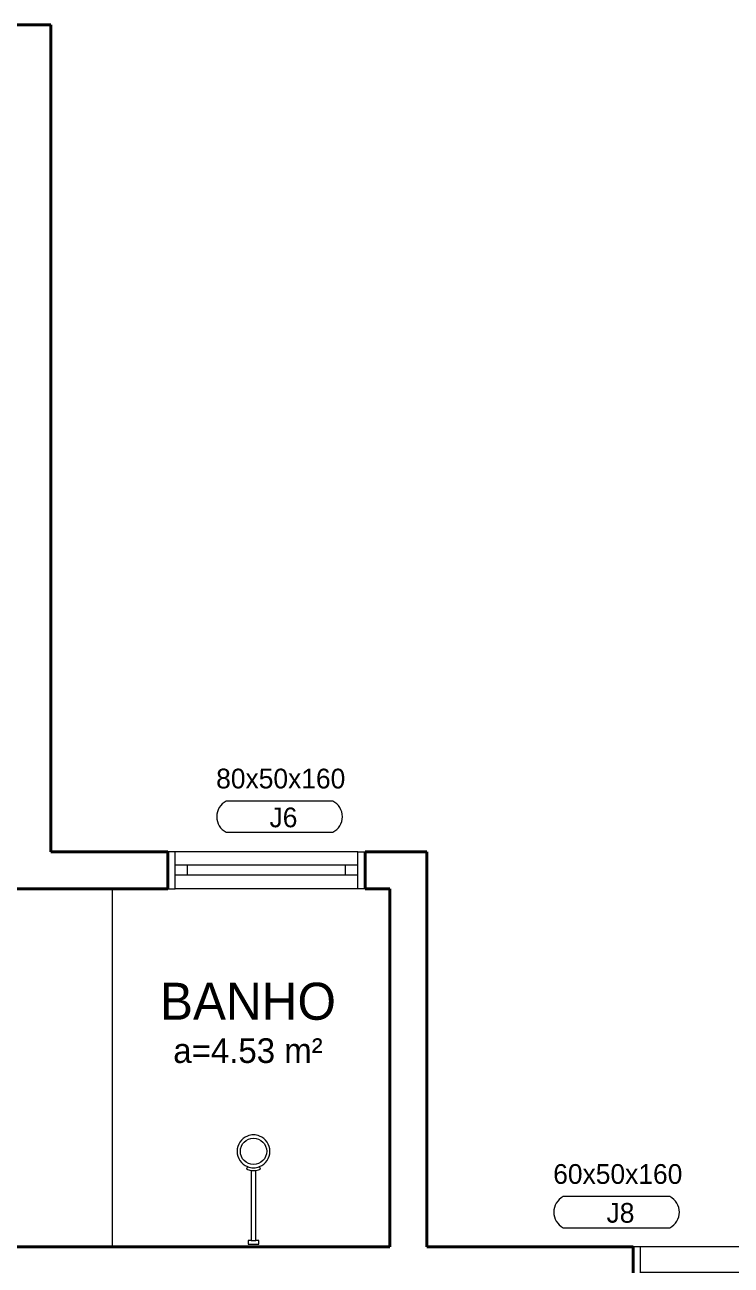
# Model space of a CAD drawing. Header units: millimetres. Extents: x 13204 to 24802, y 21209 to 40694.
# Drawn here: x 23162 to 23448, y 36718 to 37221 of the extents above; entities that cross this region are included whole.
import ezdxf
from ezdxf.enums import TextEntityAlignment as Align

# ---------------------------------------------------------------- set-up
doc = ezdxf.new("R2010")
doc.units = ezdxf.units.MM
for name, color, linetype, lineweight in [('ESPECARQ', 2, 'Continuous', 20), ('Esquadrias', 2, 'Continuous', 20), ('Louças', 150, 'Continuous', 15), ('PAREDE', 1, 'Continuous', 40), ('Paredes', 1, 'Continuous', 40), ('TEXTO', 4, 'Continuous', 5)]:
    doc.layers.add(name, color=color, linetype=linetype, lineweight=lineweight)
doc.styles.add('LANA', font='stylu.ttf')
doc.styles.add('REGUA60', font='cityb___.ttf', dxfattribs={"width": 1.4})

# ---------------------------------------------------------------- blocks, each defined once
blk = doc.blocks.new('Chu002')
at = {"layer": 'Louças'}
blk.add_line((-15, 23.1), (15, 23.1), dxfattribs=at)
blk.add_lwpolyline([(36.5, 657.1, 0.189243), (-36.5, 657.1, 0.681742), (-36.5, 470.9), (-43.2, 455.2, 0.063779), (-15, 447.8), (-15, 23.1), (-32, 23.1), (-32, 0), (32, 0), (32, 23.1), (15, 23.1), (15, 447.9, 0.063667), (43.1, 455.4), (36.5, 470.9, 0.681742)], format="xyb", close=True, dxfattribs=at)
blk.add_circle((0, 564), 80, dxfattribs=at)
for centre, radius, start, end in [((0, 564), 100, 248.5678, 291.4322), ((-0.3, 561.7), 114.8, 262.63886, 277.65289)]:
    blk.add_arc(centre, radius, start, end, dxfattribs=at)
blk = doc.blocks.new('*U27', base_point=(58504.28, 5792.06))
at = {"layer": 'Esquadrias'}
for p, q in [((58427.28, 5792.06), (58424.28, 5792.06)), ((58427.28, 5777.06), (58427.28, 5792.06)), ((58501.28, 5792.06), (58504.28, 5792.06)), ((58501.28, 5777.06), (58501.28, 5792.06)), ((58501.28, 5786.56), (58427.28, 5786.56)), ((58432.28, 5782.56), (58432.28, 5786.56)), ((58496.28, 5782.56), (58496.28, 5786.56)), ((58501.28, 5782.56), (58427.28, 5782.56)), ((58424.28, 5777.06), (58427.28, 5777.06)), ((58504.28, 5777.06), (58501.28, 5777.06))]:
    blk.add_line(p, q, dxfattribs=at)
at = {"layer": 'Esquadrias', "color": 0}
for p, q in [((58501.28, 5792.06), (58427.28, 5792.06)), ((58501.28, 5777.06), (58427.28, 5777.06))]:
    blk.add_line(p, q, dxfattribs=at)
blk = doc.blocks.new('*U55', base_point=(58441.78, 6014.14))
blk = doc.blocks.new('*U61', base_point=(58349.85, 5643.23))
at = {"layer": 'Esquadrias'}
for p, q in [((58292.85, 5643.23), (58289.85, 5643.23)), ((58292.85, 5618.23), (58292.85, 5643.23)), ((58346.85, 5643.23), (58349.85, 5643.23)), ((58346.85, 5618.23), (58346.85, 5643.23)), ((58346.85, 5632.73), (58292.85, 5632.73)), ((58346.85, 5628.73), (58292.85, 5628.73)), ((58297.85, 5628.73), (58297.85, 5632.73)), ((58341.85, 5628.73), (58341.85, 5632.73)), ((58289.85, 5618.23), (58292.85, 5618.23)), ((58349.85, 5618.23), (58346.85, 5618.23))]:
    blk.add_line(p, q, dxfattribs=at)
at = {"layer": 'Esquadrias', "color": 0}
for p, q in [((58346.85, 5643.23), (58292.85, 5643.23)), ((58289.85, 5618.23), (58289.85, 5618.23)), ((58349.85, 5618.23), (58289.85, 5618.23)), ((58349.85, 5618.23), (58349.85, 5618.23))]:
    blk.add_line(p, q, dxfattribs=at)
blk = doc.blocks.new('INDESQ2')
at = {"color": 0, "linetype": 'ByBlock'}
for p, q in [((4.32, 2.96), (-4.32, 2.96)), ((-4.32, 0.44), (4.32, 0.44))]:
    blk.add_line(p, q, dxfattribs=at)
at = {"color": 0}
for centre, start, end in [((-3.67, 1.7), 117.3654, 242.6346), ((3.67, 1.7), 297.3654, 62.6346)]:
    blk.add_arc(centre, 1.42, start, end, dxfattribs=at)
at = {"style": 'REGUA60', "width": 1.4, "flags": 9}
blk.add_attdef('LOCAL', text='', height=1.5, dxfattribs=at).set_placement((-0.08, -4.35), align=Align.CENTER)
at = {"layer": 'ESPECARQ', "color": 0, "style": 'REGUA60'}
for tag, width, p in [('COD', 1.1, (-0.08, 0.95)), ('DIM', 1.4, (-0.08, -2.17))]:
    blk.add_attdef(tag, text='', height=1.5, dxfattribs=dict(at, width=width)).set_placement(p, align=Align.CENTER)

msp = doc.modelspace()

# ---------------------------------------------------------------- linework, layer by layer
at = {"layer": 'Louças'}
msp.add_line((23197.62, 36725.87), (23197.62, 36870.87), dxfattribs=at)
at = {"layer": 'PAREDE'}
for p, q in [((23172.62, 36885.87), (23220.07, 36885.87)), ((23300.07, 36885.87), (23325.07, 36885.87))]:
    msp.add_line(p, q, dxfattribs=at)
at = {"layer": 'Paredes'}
for p, q in [((23172.62, 37220.87), (23092.62, 37220.87)), ((23172.62, 36885.87), (23172.62, 37220.87)), ((23220.07, 36870.87), (23220.07, 36885.87)), ((23300.07, 36870.87), (23300.07, 36885.87)), ((23325.07, 36725.87), (23325.07, 36885.87)), ((23220.07, 36870.87), (22997.62, 36870.87)), ((23310.07, 36870.87), (23300.07, 36870.87)), ((23310.07, 36725.87), (23310.07, 36870.87)), ((22997.62, 36725.87), (23310.07, 36725.87)), ((23408.62, 36725.87), (23325.07, 36725.87)), ((23408.62, 36725.87), (23408.62, 36700.87))]:
    msp.add_line(p, q, dxfattribs=at)

# ---------------------------------------------------------------- block references
at = {"layer": 'Esquadrias', "color": 5}
for name, p in [('*U27', (23300.07, 36885.87)), ('*U61', (23468.62, 36725.87))]:
    msp.add_blockref(name, p, dxfattribs=at)
at = {"layer": 'Louças', "xscale": 0.06666666670935228, "yscale": 0.06666666670935228, "zscale": 0.06666666666666667}
msp.add_blockref('Chu002', (23254.8, 36726.9), dxfattribs=at)
at = {"layer": 'TEXTO'}
ref = msp.add_blockref('INDESQ2', (23265.35, 36908.57), dxfattribs=dict(at, xscale=4.999999999999704, yscale=4.999999999999704, zscale=4.999999999999704, rotation=179.9933850202378))
ref.add_attrib('COD', 'J6', dxfattribs={"layer": 'ESPECARQ', "color": 0, "height": 8, "rotation": 359.9934, "style": 'LANA'}).set_placement((23266.94, 36895.78), align=Align.CENTER)
ref.add_attrib('DIM', '80x50x160', dxfattribs={"layer": 'ESPECARQ', "color": 0, "height": 8, "rotation": 359.9934, "style": 'LANA'}).set_placement((23265.83, 36911.52), align=Align.CENTER)
ref = msp.add_blockref('*U55', (23252.55, 36817.8), dxfattribs=at)
ref.add_attrib('AMBIENTE', 'BANHO', dxfattribs={"color": 0, "height": 15, "style": 'LANA'}).set_placement((23252.55, 36817.8), align=Align.CENTER)
ref.add_attrib('ÁREA', 'a=4.53 m²', dxfattribs={"color": 0, "height": 10, "style": 'LANA'}).set_placement((23252.55, 36800.3), align=Align.CENTER)
ref = msp.add_blockref('INDESQ2', (23401.94, 36748.37), dxfattribs=dict(at, xscale=4.999999999999704, yscale=4.999999999999704, zscale=4.999999999999704, rotation=179.9933850202378))
ref.add_attrib('COD', 'J8', dxfattribs={"layer": 'ESPECARQ', "color": 0, "height": 8, "rotation": 359.9934, "style": 'LANA'}).set_placement((23403.53, 36735.58), align=Align.CENTER)
ref.add_attrib('DIM', '60x50x160', dxfattribs={"layer": 'ESPECARQ', "color": 0, "height": 8, "rotation": 359.9934, "style": 'LANA'}).set_placement((23402.43, 36751.32), align=Align.CENTER)

doc.saveas('drawing.dxf')
